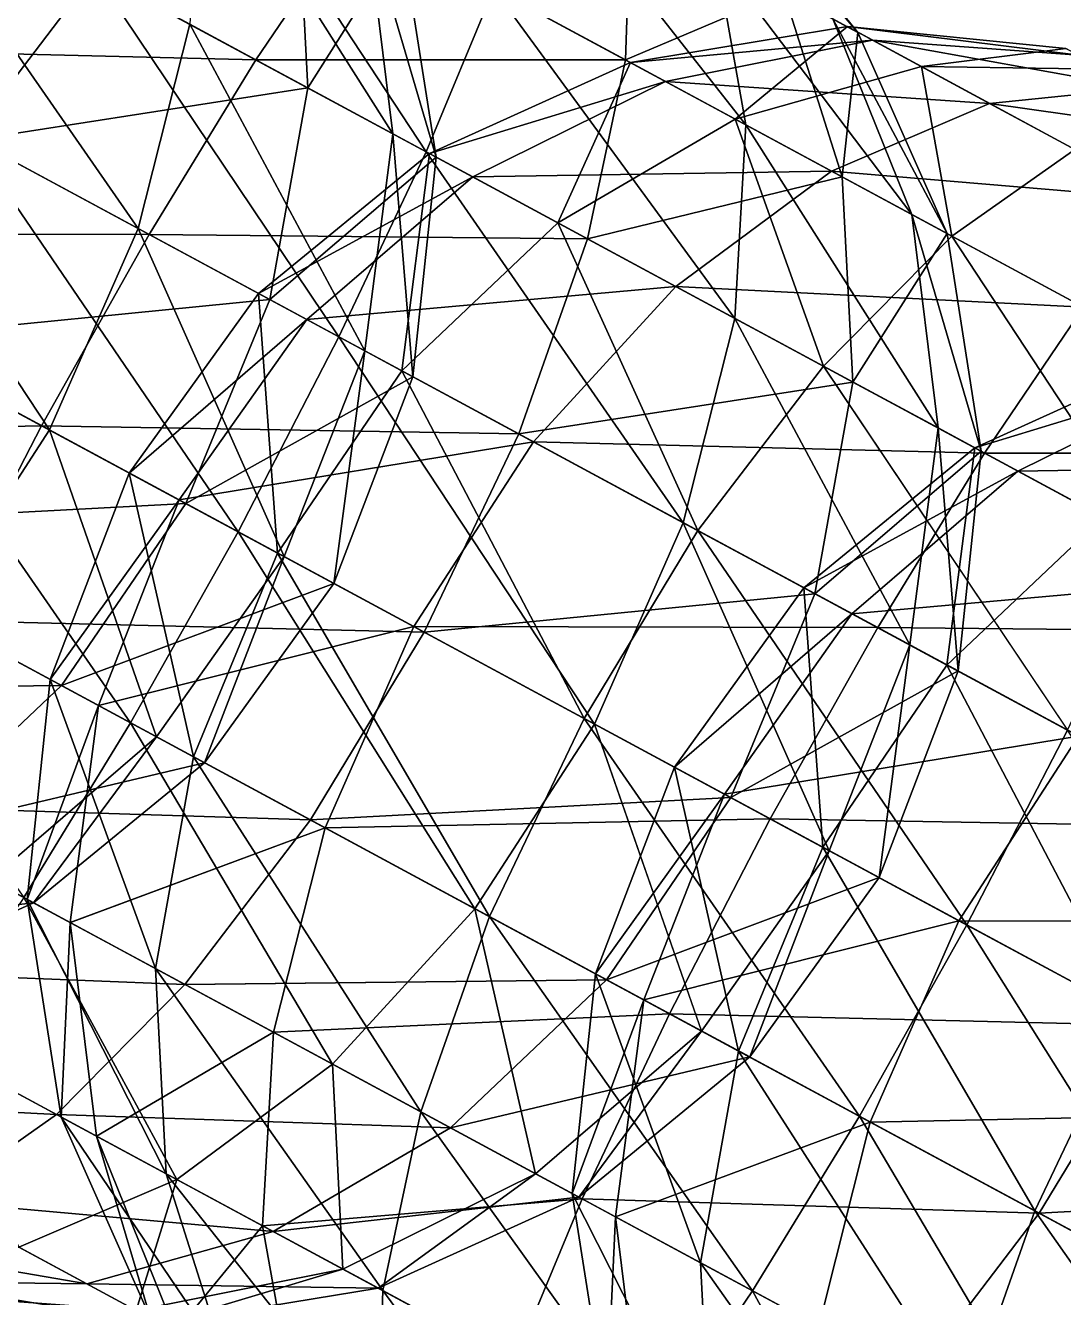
# Model space of a CAD drawing. Header units: metres. Extents: x -386 to 289, y -317 to 299.
# Drawn here: x -51.75 to -15, y -106.4 to -61.37 of the extents above; entities that cross this region are included whole.
import ezdxf

# ---------------------------------------------------------------- set-up
doc = ezdxf.new("R2010")
doc.units = ezdxf.units.M

msp = doc.modelspace()

# ---------------------------------------------------------------- linework, layer by layer
for points in [[(-58.69825, -54.435154, -698.8497), (-53.74093, -65.33147, -687.9063), (-49.298977, -59.50673, -690.67664), (-49.298878, -59.50663, -690.6765)], [(-45.54245, -54.473686, -529.59753), (-45.934258, -61.322227, -525.819), (-38.741474, -65.20325, -536.49915), (-38.741375, -65.20315, -536.499)], [(-45.54245, -54.473686, -529.59753), (-38.741474, -65.20325, -536.49915), (-39.669563, -57.642525, -538.3179), (-39.669464, -57.642426, -538.31775)], [(-44.748028, -54.90234, -695.0837), (-49.298977, -59.50673, -690.67664), (-37.562576, -65.83935, -688.9387), (-37.562477, -65.83925, -688.9386)], [(-44.748028, -54.90234, -695.0837), (-37.562576, -65.83935, -688.9387), (-35.1653, -60.0729, -693.6647), (-35.1652, -60.0728, -693.66455)], [(-27.622677, -55.31994, -711.7308), (-23.159718, -61.133472, -708.97064), (-22.276657, -61.609947, -716.6701), (-22.276558, -61.609848, -716.67)], [(-27.622677, -55.31994, -711.7308), (-22.276657, -61.609947, -716.6701), (-27.165573, -55.56658, -715.7163), (-27.165474, -55.566483, -715.7162)], [(-56.863037, -55.425377, -520.6561), (-59.951138, -61.980618, -517.68524), (-47.76167, -68.5577, -523.44366), (-47.76157, -68.5576, -523.44354)], [(-56.863037, -55.425377, -520.6561), (-47.76167, -68.5577, -523.44366), (-45.934258, -61.322227, -525.819), (-45.93416, -61.32213, -525.81885)], [(-33.622208, -55.48822, -699.82367), (-35.1653, -60.0729, -693.6647), (-26.241987, -64.88766, -697.8801), (-26.241888, -64.88756, -697.88)], [(-33.622208, -55.48822, -699.82367), (-26.241987, -64.88766, -697.8801), (-27.312473, -58.892765, -702.8044), (-27.312374, -58.892666, -702.80426)], [(-27.165573, -55.56658, -715.7163), (-22.276657, -61.609947, -716.6701), (-24.899918, -60.19451, -723.8397), (-24.899818, -60.194412, -723.8396)], [(-43.5908, -62.586693, -740.4468), (-59.56375, -62.189644, -737.65924), (-54.51958, -56.689842, -735.28394), (-54.51948, -56.689743, -735.2838)], [(-40.087322, -57.41712, -735.7208), (-43.5908, -62.586693, -740.4468), (-54.51958, -56.689842, -735.28394), (-54.51948, -56.689743, -735.2838)], [(-54.51958, -56.689842, -735.28394), (-54.51958, -56.689842, -735.28394), (-43.5908, -62.586693, -740.4468), (-43.590702, -62.586594, -740.44666)], [(-42.130577, -56.314636, -559.34595), (-41.755592, -63.576916, -562.25323), (-51.15486, -58.505344, -570.4263), (-51.154762, -58.505245, -570.42615)], [(-38.420734, -58.31636, -549.20654), (-41.755592, -63.576916, -562.25323), (-42.130577, -56.314636, -559.34595), (-42.130478, -56.314537, -559.3458)], [(-30.504593, -62.587685, -734.3018), (-43.5908, -62.586693, -740.4468), (-40.087322, -57.41712, -735.7208), (-40.087223, -57.417023, -735.7207)], [(-30.326588, -57.266438, -728.5585), (-30.504593, -62.587685, -734.3018), (-40.087322, -57.41712, -735.7208), (-40.087223, -57.417023, -735.7207)], [(-39.669563, -57.642525, -538.3179), (-38.741474, -65.20325, -536.49915), (-37.211975, -66.02852, -549.835), (-37.211876, -66.02842, -549.8349)], [(-39.669563, -57.642525, -538.3179), (-37.211975, -66.02852, -549.835), (-38.420734, -58.31636, -549.20654), (-38.420635, -58.31626, -549.2064)], [(-24.899918, -60.19451, -723.8397), (-30.504593, -62.587685, -734.3018), (-30.326588, -57.266438, -728.5585), (-30.326488, -57.26634, -728.55835)], [(-51.15486, -58.505344, -570.4263), (-53.584496, -65.41588, -573.1966), (-66.67474, -58.352757, -575.1351), (-66.674644, -58.352657, -575.13495)], [(-41.755592, -63.576916, -562.25323), (-53.584496, -65.41588, -573.1966), (-51.15486, -58.505344, -570.4263), (-51.154762, -58.505245, -570.42615)], [(-38.420734, -58.31636, -549.20654), (-37.211975, -66.02852, -549.835), (-41.755592, -63.576916, -562.25323), (-41.755493, -63.576817, -562.2531)], [(-27.312473, -58.892765, -702.8044), (-26.241987, -64.88766, -697.8801), (-20.369104, -68.056496, -706.60046), (-20.369005, -68.0564, -706.60034)], [(-27.312473, -58.892765, -702.8044), (-20.369104, -68.056496, -706.60046), (-23.159718, -61.133472, -708.97064), (-23.159618, -61.133373, -708.9705)], [(-49.298977, -59.50673, -690.67664), (-53.74093, -65.33147, -687.9063), (-40.650677, -72.39459, -685.96783), (-40.650578, -72.39449, -685.9677)], [(-49.298977, -59.50673, -690.67664), (-40.650677, -72.39459, -685.96783), (-37.562576, -65.83935, -688.9387), (-37.562477, -65.83925, -688.9386)], [(-35.1653, -60.0729, -693.6647), (-37.562576, -65.83935, -688.9387), (-26.633799, -71.7362, -694.10156), (-26.6337, -71.7361, -694.10144)], [(-35.1653, -60.0729, -693.6647), (-26.633799, -71.7362, -694.10156), (-26.241987, -64.88766, -697.8801), (-26.241888, -64.88756, -697.88)], [(-24.899918, -60.19451, -723.8397), (-22.830118, -66.72861, -727.62854), (-30.504593, -62.587685, -734.3018), (-30.504494, -62.587585, -734.3017)], [(-22.276657, -61.609947, -716.6701), (-22.830118, -66.72861, -727.62854), (-24.899918, -60.19451, -723.8397), (-24.899818, -60.194412, -723.8396)], [(-23.159718, -61.133472, -708.97064), (-20.369104, -68.056496, -706.60046), (-19.120274, -68.73033, -717.48914), (-19.120174, -68.73023, -717.489)], [(-23.159718, -61.133472, -708.97064), (-19.120274, -68.73033, -717.48914), (-22.276657, -61.609947, -716.6701), (-22.276558, -61.609848, -716.67)], [(-45.934258, -61.322227, -525.819), (-47.76167, -68.5577, -523.44366), (-39.739162, -72.88641, -535.3559), (-39.739063, -72.886314, -535.3558)], [(-45.934258, -61.322227, -525.819), (-39.739162, -72.88641, -535.3559), (-38.741474, -65.20325, -536.49915), (-38.741375, -65.20315, -536.499)], [(-21.766573, -61.88517, -288.74295), (-30.333828, -62.679817, -280.22443), (-22.649632, -61.408695, -281.0435), (-22.649532, -61.408596, -281.0434)], [(-22.649632, -61.408695, -281.0435), (-30.333828, -62.679817, -280.22443), (-26.623981, -64.68154, -270.08505), (-26.623882, -64.68144, -270.08496)], [(-22.649632, -61.408695, -281.0435), (-26.623981, -64.68154, -270.08505), (-20.026371, -62.82413, -273.87384), (-20.026272, -62.82403, -273.87375)], [(-22.276657, -61.609947, -716.6701), (-19.120274, -68.73033, -717.48914), (-22.830118, -66.72861, -727.62854), (-22.830019, -66.72851, -727.6284)], [(-14.457311, -62.423584, -285.98282), (-21.766573, -61.88517, -288.74295), (-22.649632, -61.408695, -281.0435), (-22.649532, -61.408596, -281.0434)], [(-14.457311, -62.423584, -285.98282), (-22.649632, -61.408695, -281.0435), (-14.914415, -62.17694, -281.99728), (-14.914315, -62.17684, -281.9972)], [(-14.914415, -62.17694, -281.99728), (-22.649632, -61.408695, -281.0435), (-20.026371, -62.82413, -273.87384), (-20.026272, -62.82403, -273.87375)], [(-59.951138, -61.980618, -517.68524), (-63.5196, -68.87792, -516.67194), (-50.90014, -75.68702, -522.6335), (-50.90004, -75.68692, -522.63336)], [(-59.951138, -61.980618, -517.68524), (-50.90014, -75.68702, -522.6335), (-47.76167, -68.5577, -523.44366), (-47.76157, -68.5576, -523.44354)], [(-21.766573, -61.88517, -288.74295), (-29.084995, -63.353653, -291.11313), (-30.333828, -62.679817, -280.22443), (-30.333729, -62.679718, -280.22433)], [(-17.613815, -64.12588, -294.90918), (-29.084995, -63.353653, -291.11313), (-21.766573, -61.88517, -288.74295), (-21.766474, -61.88507, -288.74286)], [(-12.307684, -63.583458, -289.1747), (-17.613815, -64.12588, -294.90918), (-21.766573, -61.88517, -288.74295), (-21.766474, -61.88507, -288.74286)], [(-12.307684, -63.583458, -289.1747), (-21.766573, -61.88517, -288.74295), (-14.457311, -62.423584, -285.98282), (-14.457211, -62.423485, -285.98273)], [(-47.374283, -68.76672, -743.41766), (-63.7994, -68.72695, -738.4694), (-59.56375, -62.189644, -737.65924), (-59.563652, -62.189545, -737.6591)], [(-43.5908, -62.586693, -740.4468), (-47.374283, -68.76672, -743.41766), (-59.56375, -62.189644, -737.65924), (-59.563652, -62.189545, -737.6591)], [(-59.56375, -62.189644, -737.65924), (-59.56375, -62.189644, -737.65924), (-47.374283, -68.76672, -743.41766), (-47.374184, -68.766624, -743.41754)], [(-31.8544, -68.91931, -738.70886), (-47.374283, -68.76672, -743.41766), (-43.5908, -62.586693, -740.4468), (-43.590702, -62.586594, -740.44666)], [(-30.504593, -62.587685, -734.3018), (-31.8544, -68.91931, -738.70886), (-43.5908, -62.586693, -740.4468), (-43.590702, -62.586594, -740.44666)], [(-22.830118, -66.72861, -727.62854), (-31.8544, -68.91931, -738.70886), (-30.504593, -62.587685, -734.3018), (-30.504494, -62.587585, -734.3017)], [(-14.914415, -62.17694, -281.99728), (-20.026371, -62.82413, -273.87384), (-13.556517, -62.909626, -278.286), (-13.5564165, -62.909527, -278.28592)], [(-29.084995, -63.353653, -291.11313), (-37.443344, -65.90368, -279.59595), (-30.333828, -62.679817, -280.22443), (-30.333729, -62.679718, -280.22433)], [(-30.333828, -62.679817, -280.22443), (-37.443344, -65.90368, -279.59595), (-32.899727, -68.355286, -267.1778), (-32.899628, -68.35519, -267.1777)], [(-30.333828, -62.679817, -280.22443), (-32.899727, -68.355286, -267.1778), (-26.623981, -64.68154, -270.08505), (-26.623882, -64.68144, -270.08496)], [(-20.026371, -62.82413, -273.87384), (-26.623981, -64.68154, -270.08505), (-18.949505, -68.822464, -263.4118), (-18.949406, -68.822365, -263.4117)], [(-20.026371, -62.82413, -273.87384), (-18.949505, -68.822464, -263.4118), (-14.599699, -65.752205, -269.15515), (-14.599599, -65.752106, -269.15506)], [(-13.556517, -62.909626, -278.286), (-20.026371, -62.82413, -273.87384), (-14.599699, -65.752205, -269.15515), (-14.599599, -65.752106, -269.15506)], [(-29.084995, -63.353653, -291.11313), (-35.913845, -66.72895, -292.93182), (-37.443344, -65.90368, -279.59595), (-37.443245, -65.90358, -279.59586)], [(-23.212109, -66.52249, -299.8335), (-35.913845, -66.72895, -292.93182), (-29.084995, -63.353653, -291.11313), (-29.084896, -63.353554, -291.11304)], [(-17.613815, -64.12588, -294.90918), (-23.212109, -66.52249, -299.8335), (-29.084995, -63.353653, -291.11313), (-29.084896, -63.353554, -291.11304)], [(-41.755592, -63.576916, -562.25323), (-43.100967, -71.07248, -564.0808), (-53.584496, -65.41588, -573.1966), (-53.584396, -65.41578, -573.1965)], [(-37.211975, -66.02852, -549.835), (-43.100967, -71.07248, -564.0808), (-41.755592, -63.576916, -562.25323), (-41.755493, -63.576817, -562.2531)], [(-9.041525, -65.34578, -290.71765), (-17.613815, -64.12588, -294.90918), (-12.307684, -63.583458, -289.1747), (-12.307584, -63.58336, -289.17462)], [(-11.304081, -67.530426, -297.88995), (-23.212109, -66.52249, -299.8335), (-17.613815, -64.12588, -294.90918), (-17.613716, -64.12578, -294.9091)], [(-9.041525, -65.34578, -290.71765), (-11.304081, -67.530426, -297.88995), (-17.613815, -64.12588, -294.90918), (-17.613716, -64.12578, -294.9091)], [(-17.613815, -64.12588, -294.90918), (-17.613815, -64.12588, -294.90918), (-11.304081, -67.530426, -297.88995), (-11.303981, -67.53033, -297.88986)], [(-26.623981, -64.68154, -270.08505), (-32.899727, -68.355286, -267.1778), (-23.500454, -73.42686, -259.00476), (-23.500355, -73.42676, -259.00467)], [(-26.623981, -64.68154, -270.08505), (-23.500454, -73.42686, -259.00476), (-18.949505, -68.822464, -263.4118), (-18.949406, -68.822365, -263.4117)], [(-38.741474, -65.20325, -536.49915), (-39.739162, -72.88641, -535.3559), (-38.033226, -73.806885, -550.2301), (-38.033127, -73.806786, -550.23)], [(-38.741474, -65.20325, -536.49915), (-38.033226, -73.806885, -550.2301), (-37.211975, -66.02852, -549.835), (-37.211876, -66.02842, -549.8349)], [(-26.241987, -64.88766, -697.8801), (-26.633799, -71.7362, -694.10156), (-19.441013, -75.61722, -704.78174), (-19.440914, -75.61712, -704.7816)], [(-26.241987, -64.88766, -697.8801), (-19.441013, -75.61722, -704.78174), (-20.369104, -68.056496, -706.60046), (-20.369005, -68.0564, -706.60034)], [(-53.74093, -65.33147, -687.9063), (-57.771168, -71.979614, -686.96136), (-44.21914, -79.29189, -684.9545), (-44.21904, -79.291794, -684.9544)], [(-43.100967, -71.07248, -564.0808), (-56.928368, -72.43436, -574.14154), (-53.584496, -65.41588, -573.1966), (-53.584396, -65.41578, -573.1965)], [(-53.74093, -65.33147, -687.9063), (-44.21914, -79.29189, -684.9545), (-40.650677, -72.39459, -685.96783), (-40.650578, -72.39449, -685.9677)], [(-14.599699, -65.752205, -269.15515), (-18.949505, -68.822464, -263.4118), (-9.366775, -73.99303, -261.99277), (-9.366674, -73.99293, -261.99268)], [(-35.913845, -66.72895, -292.93182), (-43.49368, -70.86058, -279.20087), (-37.443344, -65.90368, -279.59595), (-37.443245, -65.90358, -279.59586)], [(-37.443344, -65.90368, -279.59595), (-43.49368, -70.86058, -279.20087), (-38.425934, -73.59499, -265.35022), (-38.425835, -73.594894, -265.35013)], [(-37.211975, -66.02852, -549.835), (-38.033226, -73.806885, -550.2301), (-43.100967, -71.07248, -564.0808), (-43.10087, -71.07238, -564.0807)], [(-37.562576, -65.83935, -688.9387), (-40.650677, -72.39459, -685.96783), (-28.461208, -78.97167, -691.72626), (-28.46111, -78.97157, -691.72614)], [(-37.443344, -65.90368, -279.59595), (-38.425934, -73.59499, -265.35022), (-32.899727, -68.355286, -267.1778), (-32.899628, -68.35519, -267.1777)], [(-37.562576, -65.83935, -688.9387), (-28.461208, -78.97167, -691.72626), (-26.633799, -71.7362, -694.10156), (-26.6337, -71.7361, -694.10144)], [(-23.212109, -66.52249, -299.8335), (-28.721058, -70.60997, -303.61206), (-35.913845, -66.72895, -292.93182), (-35.913746, -66.72885, -292.93173)], [(-14.2888, -71.33725, -304.04892), (-28.721058, -70.60997, -303.61206), (-23.212109, -66.52249, -299.8335), (-23.21201, -66.52239, -299.8334)], [(-11.304081, -67.530426, -297.88995), (-14.2888, -71.33725, -304.04892), (-23.212109, -66.52249, -299.8335), (-23.21201, -66.52239, -299.8334)], [(-23.212109, -66.52249, -299.8335), (-23.212109, -66.52249, -299.8335), (-14.2888, -71.33725, -304.04892), (-14.2887, -71.33715, -304.04883)], [(-35.913845, -66.72895, -292.93182), (-41.787743, -71.78106, -294.0751), (-43.49368, -70.86058, -279.20087), (-43.49358, -70.86048, -279.20078)], [(-28.721058, -70.60997, -303.61206), (-41.787743, -71.78106, -294.0751), (-35.913845, -66.72895, -292.93182), (-35.913746, -66.72885, -292.93173)], [(-22.830118, -66.72861, -727.62854), (-22.45513, -73.99089, -730.5358), (-31.8544, -68.91931, -738.70886), (-31.854301, -68.91921, -738.70874)], [(-19.120274, -68.73033, -717.48914), (-22.45513, -73.99089, -730.5358), (-22.830118, -66.72861, -727.62854), (-22.830019, -66.72851, -727.6284)], [(-32.899727, -68.355286, -267.1778), (-38.425934, -73.59499, -265.35022), (-27.942406, -79.2516, -256.23438), (-27.942307, -79.2515, -256.23428)], [(-32.899727, -68.355286, -267.1778), (-27.942406, -79.2516, -256.23438), (-23.500454, -73.42686, -259.00476), (-23.500355, -73.42676, -259.00467)], [(-20.369104, -68.056496, -706.60046), (-19.441013, -75.61722, -704.78174), (-17.911514, -76.44249, -718.1176), (-17.911415, -76.44239, -718.1175)], [(-20.369104, -68.056496, -706.60046), (-17.911514, -76.44249, -718.1176), (-19.120274, -68.73033, -717.48914), (-19.120174, -68.73023, -717.489)], [(-51.179935, -75.53605, -744.43097), (-66.93787, -75.85627, -737.65924), (-63.7994, -68.72695, -738.4694), (-63.7993, -68.72685, -738.4693)], [(-47.374283, -68.76672, -743.41766), (-51.179935, -75.53605, -744.43097), (-63.7994, -68.72695, -738.4694), (-63.7993, -68.72685, -738.4693)], [(-63.7994, -68.72695, -738.4694), (-63.7994, -68.72695, -738.4694), (-51.179935, -75.53605, -744.43097), (-51.179836, -75.53595, -744.43085)], [(-63.5196, -68.87792, -516.67194), (-55.135784, -82.22433, -523.44366), (-50.90014, -75.68702, -522.6335), (-50.90004, -75.68692, -522.63336)], [(-34.284035, -75.82985, -741.4792), (-51.179935, -75.53605, -744.43097), (-47.374283, -68.76672, -743.41766), (-47.374184, -68.766624, -743.41754)], [(-47.76167, -68.5577, -523.44366), (-50.90014, -75.68702, -522.6335), (-42.594624, -80.16843, -534.96594), (-42.594524, -80.16833, -534.9658)], [(-47.76167, -68.5577, -523.44366), (-42.594624, -80.16843, -534.96594), (-39.739162, -72.88641, -535.3559), (-39.739063, -72.886314, -535.3558)], [(-31.8544, -68.91931, -738.70886), (-34.284035, -75.82985, -741.4792), (-47.374283, -68.76672, -743.41766), (-47.374184, -68.766624, -743.41754)], [(-18.949505, -68.822464, -263.4118), (-23.500454, -73.42686, -259.00476), (-11.764053, -79.759476, -257.2668), (-11.763953, -79.75938, -257.26672)], [(-19.120274, -68.73033, -717.48914), (-17.911514, -76.44249, -718.1176), (-22.45513, -73.99089, -730.5358), (-22.45503, -73.99079, -730.5357)], [(-18.949505, -68.822464, -263.4118), (-11.764053, -79.759476, -257.2668), (-9.366775, -73.99303, -261.99277), (-9.366674, -73.99293, -261.99268)], [(-22.45513, -73.99089, -730.5358), (-34.284035, -75.82985, -741.4792), (-31.8544, -68.91931, -738.70886), (-31.854301, -68.91921, -738.70874)], [(-28.721058, -70.60997, -303.61206), (-33.76523, -76.10977, -305.98734), (-41.787743, -71.78106, -294.0751), (-41.787643, -71.78096, -294.075)], [(-17.792278, -76.50682, -308.77487), (-33.76523, -76.10977, -305.98734), (-28.721058, -70.60997, -303.61206), (-28.720959, -70.60987, -303.61197)], [(-14.2888, -71.33725, -304.04892), (-17.792278, -76.50682, -308.77487), (-28.721058, -70.60997, -303.61206), (-28.720959, -70.60987, -303.61197)], [(-28.721058, -70.60997, -303.61206), (-28.721058, -70.60997, -303.61206), (-17.792278, -76.50682, -308.77487), (-17.79218, -76.50672, -308.77478)], [(-43.100967, -71.07248, -564.0808), (-46.075024, -78.290504, -564.70416), (-56.928368, -72.43436, -574.14154), (-56.92827, -72.43426, -574.1414)], [(-41.787743, -71.78106, -294.0751), (-48.072506, -77.21272, -279.06613), (-43.49368, -70.86058, -279.20087), (-43.49358, -70.86048, -279.20078)], [(-43.49368, -70.86058, -279.20087), (-48.072506, -77.21272, -279.06613), (-42.82599, -80.04359, -264.72687), (-42.82589, -80.04349, -264.72678)], [(-38.033226, -73.806885, -550.2301), (-46.075024, -78.290504, -564.70416), (-43.100967, -71.07248, -564.0808), (-43.10087, -71.07238, -564.0807)], [(-43.49368, -70.86058, -279.20087), (-42.82599, -80.04359, -264.72687), (-38.425934, -73.59499, -265.35022), (-38.425835, -73.594894, -265.35013)], [(-4.70607, -76.50781, -302.62988), (-17.792278, -76.50682, -308.77487), (-14.2888, -71.33725, -304.04892), (-14.2887, -71.33715, -304.04883)], [(-57.771168, -71.979614, -686.96136), (-61.115044, -78.9981, -687.9063), (-48.024788, -86.06122, -685.96783), (-48.02469, -86.06112, -685.9677)], [(-57.771168, -71.979614, -686.96136), (-48.024788, -86.06122, -685.96783), (-44.21914, -79.29189, -684.9545), (-44.21904, -79.291794, -684.9544)], [(-41.787743, -71.78106, -294.0751), (-46.306393, -78.165665, -294.46506), (-48.072506, -77.21272, -279.06613), (-48.072407, -77.21262, -279.06604)], [(-33.76523, -76.10977, -305.98734), (-46.306393, -78.165665, -294.46506), (-41.787743, -71.78106, -294.0751), (-41.787643, -71.78096, -294.075)], [(-26.633799, -71.7362, -694.10156), (-28.461208, -78.97167, -691.72626), (-20.438702, -83.300385, -703.6385), (-20.438602, -83.300285, -703.63837)], [(-26.633799, -71.7362, -694.10156), (-20.438702, -83.300385, -703.6385), (-19.441013, -75.61722, -704.78174), (-19.440914, -75.61712, -704.7816)], [(-46.075024, -78.290504, -564.70416), (-60.95861, -79.082504, -573.1966), (-56.928368, -72.43436, -574.14154), (-56.92827, -72.43426, -574.1414)], [(-40.650677, -72.39459, -685.96783), (-44.21914, -79.29189, -684.9545), (-31.599676, -86.10099, -690.9161), (-31.599577, -86.10089, -690.91595)], [(-40.650677, -72.39459, -685.96783), (-31.599676, -86.10099, -690.9161), (-28.461208, -78.97167, -691.72626), (-28.46111, -78.97157, -691.72614)], [(-39.739162, -72.88641, -535.3559), (-42.594624, -80.16843, -534.96594), (-40.82851, -81.121376, -550.36487), (-40.82841, -81.12128, -550.36475)], [(-39.739162, -72.88641, -535.3559), (-40.82851, -81.121376, -550.36487), (-38.033226, -73.806885, -550.2301), (-38.033127, -73.806786, -550.23)], [(-9.784534, -73.76762, -459.39575), (-18.142883, -76.31764, -447.87857), (-11.033367, -73.09378, -448.50705), (-11.033267, -73.09368, -448.50696)], [(-11.033367, -73.09378, -448.50705), (-18.142883, -76.31764, -447.87857), (-13.599268, -78.76924, -435.46042), (-13.599168, -78.76914, -435.46033)], [(-38.033226, -73.806885, -550.2301), (-40.82851, -81.121376, -550.36487), (-46.075024, -78.290504, -564.70416), (-46.074924, -78.290405, -564.70404)], [(-38.425934, -73.59499, -265.35022), (-42.82599, -80.04359, -264.72687), (-31.972645, -85.89974, -255.28946), (-31.972546, -85.89964, -255.28935)], [(-38.425934, -73.59499, -265.35022), (-31.972645, -85.89974, -255.28946), (-27.942406, -79.2516, -256.23438), (-27.942307, -79.2515, -256.23428)], [(-23.500454, -73.42686, -259.00476), (-27.942406, -79.2516, -256.23438), (-14.852153, -86.31472, -254.29596), (-14.852053, -86.31462, -254.29585)], [(-23.500454, -73.42686, -259.00476), (-14.852153, -86.31472, -254.29596), (-11.764053, -79.759476, -257.2668), (-11.763953, -79.75938, -257.26672)], [(-9.784534, -73.76762, -459.39575), (-16.613384, -77.142914, -461.21445), (-18.142883, -76.31764, -447.87857), (-18.142784, -76.31754, -447.87848)], [(-3.9116488, -76.936455, -468.11612), (-16.613384, -77.142914, -461.21445), (-9.784534, -73.76762, -459.39575), (-9.784434, -73.76752, -459.39566)], [(-22.45513, -73.99089, -730.5358), (-23.800507, -81.48645, -732.3634), (-34.284035, -75.82985, -741.4792), (-34.283936, -75.82975, -741.47906)], [(-17.911514, -76.44249, -718.1176), (-23.800507, -81.48645, -732.3634), (-22.45513, -73.99089, -730.5358), (-22.45503, -73.99079, -730.5357)], [(-51.179935, -75.53605, -744.43097), (-54.748398, -82.43336, -743.41766), (-66.93787, -75.85627, -737.65924), (-66.93777, -75.85617, -737.6591)], [(-37.627907, -82.84833, -742.42413), (-54.748398, -82.43336, -743.41766), (-51.179935, -75.53605, -744.43097), (-51.179836, -75.53595, -744.43085)], [(-34.284035, -75.82985, -741.4792), (-37.627907, -82.84833, -742.42413), (-51.179935, -75.53605, -744.43097), (-51.179836, -75.53595, -744.43085)], [(-19.441013, -75.61722, -704.78174), (-20.438702, -83.300385, -703.6385), (-18.732763, -84.220856, -718.5127), (-18.732664, -84.22076, -718.5126)], [(-19.441013, -75.61722, -704.78174), (-18.732763, -84.220856, -718.5127), (-17.911514, -76.44249, -718.1176), (-17.911415, -76.44239, -718.1175)], [(-50.90014, -75.68702, -522.6335), (-55.135784, -82.22433, -523.44366), (-47.113274, -86.55304, -535.3559), (-47.113174, -86.55294, -535.3558)], [(-50.90014, -75.68702, -522.6335), (-47.113274, -86.55304, -535.3559), (-42.594624, -80.16843, -534.96594), (-42.594524, -80.16833, -534.9658)], [(-33.76523, -76.10977, -305.98734), (-38.000877, -82.64708, -306.79752), (-46.306393, -78.165665, -294.46506), (-46.306293, -78.165565, -294.46497)], [(-21.575762, -82.68685, -311.74573), (-38.000877, -82.64708, -306.79752), (-33.76523, -76.10977, -305.98734), (-33.76513, -76.10967, -305.98724)], [(-23.800507, -81.48645, -732.3634), (-37.627907, -82.84833, -742.42413), (-34.284035, -75.82985, -741.4792), (-34.283936, -75.82975, -741.47906)], [(-17.792278, -76.50682, -308.77487), (-21.575762, -82.68685, -311.74573), (-33.76523, -76.10977, -305.98734), (-33.76513, -76.10967, -305.98724)], [(-33.76523, -76.10977, -305.98734), (-33.76523, -76.10977, -305.98734), (-21.575762, -82.68685, -311.74573), (-21.575663, -82.68675, -311.74564)], [(-16.613384, -77.142914, -461.21445), (-24.193218, -81.27455, -447.4835), (-18.142883, -76.31764, -447.87857), (-18.142784, -76.31754, -447.87848)], [(-18.142883, -76.31764, -447.87857), (-24.193218, -81.27455, -447.4835), (-19.125473, -84.00896, -433.63284), (-19.125374, -84.00886, -433.63275)], [(-17.911514, -76.44249, -718.1176), (-18.732763, -84.220856, -718.5127), (-23.800507, -81.48645, -732.3634), (-23.800407, -81.48635, -732.3633)], [(-6.0558786, -82.83944, -307.03693), (-21.575762, -82.68685, -311.74573), (-17.792278, -76.50682, -308.77487), (-17.79218, -76.50672, -308.77478)], [(-18.142883, -76.31764, -447.87857), (-19.125473, -84.00896, -433.63284), (-13.599268, -78.76924, -435.46042), (-13.599168, -78.76914, -435.46033)], [(-4.70607, -76.50781, -302.62988), (-6.0558786, -82.83944, -307.03693), (-17.792278, -76.50682, -308.77487), (-17.79218, -76.50672, -308.77478)], [(-3.9116488, -76.936455, -468.11612), (-9.420596, -81.02393, -471.89468), (-16.613384, -77.142914, -461.21445), (-16.613285, -77.142815, -461.21436)], [(-46.306393, -78.165665, -294.46506), (-50.86779, -84.527214, -279.20087), (-48.072506, -77.21272, -279.06613), (-48.072407, -77.21262, -279.06604)], [(-48.072506, -77.21272, -279.06613), (-50.86779, -84.527214, -279.20087), (-45.80005, -87.26162, -265.35022), (-45.79995, -87.26152, -265.35013)], [(-48.072506, -77.21272, -279.06613), (-45.80005, -87.26162, -265.35022), (-42.82599, -80.04359, -264.72687), (-42.82589, -80.04349, -264.72678)], [(-16.613384, -77.142914, -461.21445), (-22.487282, -82.19502, -462.35773), (-24.193218, -81.27455, -447.4835), (-24.19312, -81.27445, -447.4834)], [(-9.420596, -81.02393, -471.89468), (-22.487282, -82.19502, -462.35773), (-16.613384, -77.142914, -461.21445), (-16.613285, -77.142815, -461.21436)], [(-46.075024, -78.290504, -564.70416), (-50.475082, -84.739105, -564.0808), (-60.95861, -79.082504, -573.1966), (-60.95851, -79.082405, -573.1965)], [(-46.306393, -78.165665, -294.46506), (-49.161858, -85.447685, -294.0751), (-50.86779, -84.527214, -279.20087), (-50.86769, -84.527115, -279.20078)], [(-40.82851, -81.121376, -550.36487), (-50.475082, -84.739105, -564.0808), (-46.075024, -78.290504, -564.70416), (-46.074924, -78.290405, -564.70404)], [(-38.000877, -82.64708, -306.79752), (-49.161858, -85.447685, -294.0751), (-46.306393, -78.165665, -294.46506), (-46.306293, -78.165565, -294.46497)], [(-13.599268, -78.76924, -435.46042), (-19.125473, -84.00896, -433.63284), (-8.641945, -89.66556, -424.517), (-8.641845, -89.66546, -424.5169)], [(-50.475082, -84.739105, -564.0808), (-65.40056, -84.90724, -570.4263), (-60.95861, -79.082504, -573.1966), (-60.95851, -79.082405, -573.1965)], [(-61.115044, -78.9981, -687.9063), (-51.808273, -92.24124, -688.9387), (-48.024788, -86.06122, -685.96783), (-48.02469, -86.06112, -685.9677)], [(-27.942406, -79.2516, -256.23438), (-31.972645, -85.89974, -255.28946), (-18.420616, -93.21202, -253.28265), (-18.420517, -93.21192, -253.28255)], [(-28.461208, -78.97167, -691.72626), (-31.599676, -86.10099, -690.9161), (-23.294163, -90.5824, -703.24854), (-23.294064, -90.5823, -703.2484)], [(-28.461208, -78.97167, -691.72626), (-23.294163, -90.5824, -703.24854), (-20.438702, -83.300385, -703.6385), (-20.438602, -83.300285, -703.63837)], [(-27.942406, -79.2516, -256.23438), (-18.420616, -93.21202, -253.28265), (-14.852153, -86.31472, -254.29596), (-14.852053, -86.31462, -254.29585)], [(-44.21914, -79.29189, -684.9545), (-48.024788, -86.06122, -685.96783), (-35.835323, -92.6383, -691.72626), (-35.835224, -92.6382, -691.72614)], [(-44.21914, -79.29189, -684.9545), (-35.835323, -92.6383, -691.72626), (-31.599676, -86.10099, -690.9161), (-31.599577, -86.10089, -690.91595)], [(-42.594624, -80.16843, -534.96594), (-47.113274, -86.55304, -535.3559), (-45.40734, -87.47351, -550.2301), (-45.40724, -87.47341, -550.23)], [(-42.82599, -80.04359, -264.72687), (-45.80005, -87.26162, -265.35022), (-35.31652, -92.91823, -256.23438), (-35.31642, -92.91813, -256.23428)], [(-42.594624, -80.16843, -534.96594), (-45.40734, -87.47351, -550.2301), (-40.82851, -81.121376, -550.36487), (-40.82841, -81.12128, -550.36475)], [(-42.82599, -80.04359, -264.72687), (-35.31652, -92.91823, -256.23438), (-31.972645, -85.89974, -255.28946), (-31.972546, -85.89964, -255.28935)], [(-9.420596, -81.02393, -471.89468), (-14.464769, -86.523735, -474.26996), (-22.487282, -82.19502, -462.35773), (-22.487183, -82.19492, -462.35764)], [(-40.82851, -81.121376, -550.36487), (-45.40734, -87.47351, -550.2301), (-50.475082, -84.739105, -564.0808), (-50.474983, -84.739006, -564.0807)], [(-23.800507, -81.48645, -732.3634), (-26.774563, -88.704475, -732.98676), (-37.627907, -82.84833, -742.42413), (-37.627808, -82.84823, -742.424)], [(-22.487282, -82.19502, -462.35773), (-28.772045, -87.626686, -447.34875), (-24.193218, -81.27455, -447.4835), (-24.19312, -81.27445, -447.4834)], [(-24.193218, -81.27455, -447.4835), (-28.772045, -87.626686, -447.34875), (-23.52553, -90.45755, -433.0095), (-23.52543, -90.45745, -433.0094)], [(-18.732763, -84.220856, -718.5127), (-26.774563, -88.704475, -732.98676), (-23.800507, -81.48645, -732.3634), (-23.800407, -81.48635, -732.3633)], [(-24.193218, -81.27455, -447.4835), (-23.52553, -90.45755, -433.0095), (-19.125473, -84.00896, -433.63284), (-19.125374, -84.00886, -433.63275)], [(-55.135784, -82.22433, -523.44366), (-52.98717, -91.60514, -536.49915), (-47.113274, -86.55304, -535.3559), (-47.113174, -86.55294, -535.3558)], [(-22.487282, -82.19502, -462.35773), (-27.005932, -88.57963, -462.74768), (-28.772045, -87.626686, -447.34875), (-28.771946, -87.62659, -447.34866)], [(-14.464769, -86.523735, -474.26996), (-27.005932, -88.57963, -462.74768), (-22.487282, -82.19502, -462.35773), (-22.487183, -82.19492, -462.35764)], [(-41.65815, -89.496475, -741.4792), (-57.8365, -88.988594, -740.4468), (-54.748398, -82.43336, -743.41766), (-54.7483, -82.43326, -743.41754)], [(-37.627907, -82.84833, -742.42413), (-41.65815, -89.496475, -741.4792), (-54.748398, -82.43336, -743.41766), (-54.7483, -82.43326, -743.41754)], [(-38.000877, -82.64708, -306.79752), (-41.139343, -89.7764, -305.98734), (-49.161858, -85.447685, -294.0751), (-49.16176, -85.447586, -294.075)], [(-26.774563, -88.704475, -732.98676), (-41.65815, -89.496475, -741.4792), (-37.627907, -82.84833, -742.42413), (-37.627808, -82.84823, -742.424)], [(-25.381413, -89.45618, -312.75903), (-41.139343, -89.7764, -305.98734), (-38.000877, -82.64708, -306.79752), (-38.00078, -82.64698, -306.79742)], [(-21.575762, -82.68685, -311.74573), (-25.381413, -89.45618, -312.75903), (-38.000877, -82.64708, -306.79752), (-38.00078, -82.64698, -306.79742)], [(-38.000877, -82.64708, -306.79752), (-38.000877, -82.64708, -306.79752), (-25.381413, -89.45618, -312.75903), (-25.381313, -89.45608, -312.75894)], [(-8.48551, -89.74997, -309.8073), (-25.381413, -89.45618, -312.75903), (-21.575762, -82.68685, -311.74573), (-21.575663, -82.68675, -311.74564)], [(-6.0558786, -82.83944, -307.03693), (-8.48551, -89.74997, -309.8073), (-21.575762, -82.68685, -311.74573), (-21.575663, -82.68675, -311.74564)], [(-20.438702, -83.300385, -703.6385), (-23.294163, -90.5824, -703.24854), (-21.52805, -91.53535, -718.64746), (-21.52795, -91.53525, -718.64734)], [(-20.438702, -83.300385, -703.6385), (-21.52805, -91.53535, -718.64746), (-18.732763, -84.220856, -718.5127), (-18.732664, -84.22076, -718.5126)], [(-18.732763, -84.220856, -718.5127), (-21.52805, -91.53535, -718.64746), (-26.774563, -88.704475, -732.98676), (-26.774464, -88.70438, -732.98663)], [(-19.125473, -84.00896, -433.63284), (-23.52553, -90.45755, -433.0095), (-12.672184, -96.313705, -423.57208), (-12.672084, -96.31361, -423.572)], [(-19.125473, -84.00896, -433.63284), (-12.672184, -96.313705, -423.57208), (-8.641945, -89.66556, -424.517), (-8.641845, -89.66546, -424.5169)], [(-49.161858, -85.447685, -294.0751), (-51.68904, -92.30557, -279.59595), (-50.86779, -84.527214, -279.20087), (-50.86769, -84.527115, -279.20078)], [(-50.86779, -84.527214, -279.20087), (-51.68904, -92.30557, -279.59595), (-47.145424, -94.75718, -267.1778), (-47.145325, -94.75708, -267.1777)], [(-50.86779, -84.527214, -279.20087), (-47.145424, -94.75718, -267.1778), (-45.80005, -87.26162, -265.35022), (-45.79995, -87.26152, -265.35013)], [(-50.475082, -84.739105, -564.0808), (-56.001286, -89.97881, -562.25323), (-65.40056, -84.90724, -570.4263), (-65.40046, -84.90714, -570.42615)], [(-45.40734, -87.47351, -550.2301), (-56.001286, -89.97881, -562.25323), (-50.475082, -84.739105, -564.0808), (-50.474983, -84.739006, -564.0807)], [(-49.161858, -85.447685, -294.0751), (-50.15954, -93.13085, -292.93182), (-51.68904, -92.30557, -279.59595), (-51.688942, -92.30547, -279.59586)], [(-41.139343, -89.7764, -305.98734), (-50.15954, -93.13085, -292.93182), (-49.161858, -85.447685, -294.0751), (-49.16176, -85.447586, -294.075)], [(-31.972645, -85.89974, -255.28946), (-35.31652, -92.91823, -256.23438), (-22.226267, -99.981346, -254.29596), (-22.226168, -99.98125, -254.29585)], [(-31.972645, -85.89974, -255.28946), (-22.226267, -99.981346, -254.29596), (-18.420616, -93.21202, -253.28265), (-18.420517, -93.21192, -253.28255)], [(-48.024788, -86.06122, -685.96783), (-51.808273, -92.24124, -688.9387), (-40.879494, -98.13809, -694.10156), (-40.879395, -98.13799, -694.10144)], [(-48.024788, -86.06122, -685.96783), (-40.879494, -98.13809, -694.10156), (-35.835323, -92.6383, -691.72626), (-35.835224, -92.6382, -691.72614)], [(-31.599676, -86.10099, -690.9161), (-35.835323, -92.6383, -691.72626), (-27.812815, -96.96701, -703.6385), (-27.812716, -96.96691, -703.63837)], [(-31.599676, -86.10099, -690.9161), (-27.812815, -96.96701, -703.6385), (-23.294163, -90.5824, -703.24854), (-23.294064, -90.5823, -703.2484)], [(-14.852153, -86.31472, -254.29596), (-18.420616, -93.21202, -253.28265), (-5.801153, -100.02112, -259.24417), (-5.801053, -100.02102, -259.24408)], [(-47.113274, -86.55304, -535.3559), (-52.98717, -91.60514, -536.49915), (-51.457672, -92.43042, -549.835), (-51.457573, -92.43032, -549.8349)], [(-47.113274, -86.55304, -535.3559), (-51.457672, -92.43042, -549.835), (-45.40734, -87.47351, -550.2301), (-45.40724, -87.47341, -550.23)], [(-14.464769, -86.523735, -474.26996), (-18.700417, -93.06104, -475.08014), (-27.005932, -88.57963, -462.74768), (-27.005833, -88.57953, -462.7476)], [(-2.275301, -93.100815, -480.02835), (-18.700417, -93.06104, -475.08014), (-14.464769, -86.523735, -474.26996), (-14.464669, -86.523636, -474.26987)], [(-45.80005, -87.26162, -265.35022), (-47.145424, -94.75718, -267.1778), (-37.74615, -99.82875, -259.00476), (-37.74605, -99.82865, -259.00467)], [(-45.80005, -87.26162, -265.35022), (-37.74615, -99.82875, -259.00476), (-35.31652, -92.91823, -256.23438), (-35.31642, -92.91813, -256.23428)], [(-45.40734, -87.47351, -550.2301), (-51.457672, -92.43042, -549.835), (-56.001286, -89.97881, -562.25323), (-56.001186, -89.978714, -562.2531)], [(-27.005932, -88.57963, -462.74768), (-31.567331, -94.94118, -447.4835), (-28.772045, -87.626686, -447.34875), (-28.771946, -87.62659, -447.34866)], [(-28.772045, -87.626686, -447.34875), (-31.567331, -94.94118, -447.4835), (-26.499588, -97.67558, -433.63284), (-26.499489, -97.67548, -433.63275)], [(-28.772045, -87.626686, -447.34875), (-26.499588, -97.67558, -433.63284), (-23.52553, -90.45755, -433.0095), (-23.52543, -90.45745, -433.0094)], [(-26.774563, -88.704475, -732.98676), (-31.174622, -95.153076, -732.3634), (-41.65815, -89.496475, -741.4792), (-41.65805, -89.496376, -741.47906)], [(-27.005932, -88.57963, -462.74768), (-29.861397, -95.86165, -462.35773), (-31.567331, -94.94118, -447.4835), (-31.567232, -94.94108, -447.4834)], [(-21.52805, -91.53535, -718.64746), (-31.174622, -95.153076, -732.3634), (-26.774563, -88.704475, -732.98676), (-26.774464, -88.70438, -732.98663)], [(-18.700417, -93.06104, -475.08014), (-29.861397, -95.86165, -462.35773), (-27.005932, -88.57963, -462.74768), (-27.005833, -88.57953, -462.7476)], [(-46.100098, -95.32121, -738.70886), (-60.23378, -94.75504, -735.7208), (-57.8365, -88.988594, -740.4468), (-57.8364, -88.988495, -740.44666)], [(-41.65815, -89.496475, -741.4792), (-46.100098, -95.32121, -738.70886), (-57.8365, -88.988594, -740.4468), (-57.8364, -88.988495, -740.44666)], [(-31.174622, -95.153076, -732.3634), (-46.100098, -95.32121, -738.70886), (-41.65815, -89.496475, -741.4792), (-41.65805, -89.496376, -741.47906)], [(-25.381413, -89.45618, -312.75903), (-28.949877, -96.353485, -311.74573), (-41.139343, -89.7764, -305.98734), (-41.139244, -89.7763, -305.98724)], [(-11.829383, -96.768456, -310.75223), (-28.949877, -96.353485, -311.74573), (-25.381413, -89.45618, -312.75903), (-25.381313, -89.45608, -312.75894)], [(-8.48551, -89.74997, -309.8073), (-11.829383, -96.768456, -310.75223), (-25.381413, -89.45618, -312.75903), (-25.381313, -89.45608, -312.75894)], [(-51.457672, -92.43042, -549.835), (-62.277035, -93.65256, -559.34595), (-56.001286, -89.97881, -562.25323), (-56.001186, -89.978714, -562.2531)], [(-41.139343, -89.7764, -305.98734), (-42.96675, -97.01187, -303.61206), (-50.15954, -93.13085, -292.93182), (-50.15944, -93.13075, -292.93173)], [(-28.949877, -96.353485, -311.74573), (-42.96675, -97.01187, -303.61206), (-41.139343, -89.7764, -305.98734), (-41.139244, -89.7763, -305.98724)], [(-41.139343, -89.7764, -305.98734), (-41.139343, -89.7764, -305.98734), (-28.949877, -96.353485, -311.74573), (-28.949778, -96.353386, -311.74564)], [(-23.52553, -90.45755, -433.0095), (-26.499588, -97.67558, -433.63284), (-16.01606, -103.33219, -424.517), (-16.01596, -103.33209, -424.5169)], [(-23.52553, -90.45755, -433.0095), (-16.01606, -103.33219, -424.517), (-12.672184, -96.313705, -423.57208), (-12.672084, -96.31361, -423.572)], [(-23.294163, -90.5824, -703.24854), (-27.812815, -96.96701, -703.6385), (-26.106878, -97.88748, -718.5127), (-26.10678, -97.88738, -718.5126)], [(-23.294163, -90.5824, -703.24854), (-26.106878, -97.88748, -718.5127), (-21.52805, -91.53535, -718.64746), (-21.52795, -91.53525, -718.64734)], [(-52.98717, -91.60514, -536.49915), (-58.56719, -95.65428, -549.20654), (-51.457672, -92.43042, -549.835), (-51.457573, -92.43032, -549.8349)], [(-21.52805, -91.53535, -718.64746), (-26.106878, -97.88748, -718.5127), (-31.174622, -95.153076, -732.3634), (-31.174522, -95.15298, -732.3633)], [(-51.808273, -92.24124, -688.9387), (-55.311752, -97.41082, -693.6647), (-46.388443, -102.22558, -697.8801), (-46.388344, -102.22548, -697.88)], [(-51.808273, -92.24124, -688.9387), (-46.388443, -102.22558, -697.8801), (-40.879494, -98.13809, -694.10156), (-40.879395, -98.13799, -694.10144)], [(-50.15954, -93.13085, -292.93182), (-50.480286, -100.01774, -280.22443), (-51.68904, -92.30557, -279.59595), (-51.688942, -92.30547, -279.59586)], [(-51.68904, -92.30557, -279.59595), (-50.480286, -100.01774, -280.22443), (-46.770435, -102.01946, -270.08505), (-46.770336, -102.01936, -270.08496)], [(-51.68904, -92.30557, -279.59595), (-46.770435, -102.01946, -270.08505), (-47.145424, -94.75718, -267.1778), (-47.145325, -94.75708, -267.1777)], [(-51.457672, -92.43042, -549.835), (-58.56719, -95.65428, -549.20654), (-62.277035, -93.65256, -559.34595), (-62.276936, -93.65246, -559.3458)], [(-35.835323, -92.6383, -691.72626), (-40.879494, -98.13809, -694.10156), (-33.68671, -102.01911, -704.78174), (-33.68661, -102.01901, -704.7816)], [(-35.835323, -92.6383, -691.72626), (-33.68671, -102.01911, -704.78174), (-27.812815, -96.96701, -703.6385), (-27.812716, -96.96691, -703.63837)], [(-50.15954, -93.13085, -292.93182), (-49.231453, -100.691574, -291.11313), (-50.480286, -100.01774, -280.22443), (-50.480186, -100.01764, -280.22433)], [(-42.96675, -97.01187, -303.61206), (-49.231453, -100.691574, -291.11313), (-50.15954, -93.13085, -292.93182), (-50.15944, -93.13075, -292.93173)], [(-35.31652, -92.91823, -256.23438), (-37.74615, -99.82875, -259.00476), (-26.00975, -106.16138, -257.2668), (-26.009651, -106.16128, -257.26672)], [(-35.31652, -92.91823, -256.23438), (-26.00975, -106.16138, -257.2668), (-22.226267, -99.981346, -254.29596), (-22.226168, -99.98125, -254.29585)], [(-18.700417, -93.06104, -475.08014), (-21.838884, -100.19036, -474.26996), (-29.861397, -95.86165, -462.35773), (-29.861298, -95.86155, -462.35764)], [(-18.420616, -93.21202, -253.28265), (-22.226267, -99.981346, -254.29596), (-10.0368, -106.558426, -260.05435), (-10.0367, -106.55833, -260.05426)], [(-6.0809507, -99.87014, -481.04166), (-21.838884, -100.19036, -474.26996), (-18.700417, -93.06104, -475.08014), (-18.700317, -93.06094, -475.08005)], [(-2.275301, -93.100815, -480.02835), (-6.0809507, -99.87014, -481.04166), (-18.700417, -93.06104, -475.08014), (-18.700317, -93.06094, -475.08005)], [(-18.700417, -93.06104, -475.08014), (-18.700417, -93.06104, -475.08014), (-6.0809507, -99.87014, -481.04166), (-6.0808506, -99.87004, -481.04156)], [(-18.420616, -93.21202, -253.28265), (-10.0368, -106.558426, -260.05435), (-5.801153, -100.02112, -259.24417), (-5.801053, -100.02102, -259.24408)], [(-50.651047, -99.925606, -734.3018), (-61.77687, -99.33972, -729.5618), (-60.23378, -94.75504, -735.7208), (-60.23368, -94.754944, -735.7207)], [(-46.100098, -95.32121, -738.70886), (-50.651047, -99.925606, -734.3018), (-60.23378, -94.75504, -735.7208), (-60.23368, -94.754944, -735.7207)], [(-47.145424, -94.75718, -267.1778), (-46.770435, -102.01946, -270.08505), (-39.095963, -106.160385, -263.4118), (-39.095863, -106.160286, -263.4117)], [(-47.145424, -94.75718, -267.1778), (-39.095963, -106.160385, -263.4118), (-37.74615, -99.82875, -259.00476), (-37.74605, -99.82865, -259.00467)], [(-29.861397, -95.86165, -462.35773), (-32.38858, -102.71954, -447.87857), (-31.567331, -94.94118, -447.4835), (-31.567232, -94.94108, -447.4834)], [(-31.567331, -94.94118, -447.4835), (-32.38858, -102.71954, -447.87857), (-27.844963, -105.17114, -435.46042), (-27.844864, -105.17104, -435.46033)], [(-31.567331, -94.94118, -447.4835), (-27.844963, -105.17114, -435.46042), (-26.499588, -97.67558, -433.63284), (-26.499489, -97.67548, -433.63275)], [(-36.700825, -100.392784, -730.5358), (-50.651047, -99.925606, -734.3018), (-46.100098, -95.32121, -738.70886), (-46.1, -95.32111, -738.70874)], [(-31.174622, -95.153076, -732.3634), (-36.700825, -100.392784, -730.5358), (-46.100098, -95.32121, -738.70886), (-46.1, -95.32111, -738.70874)], [(-26.106878, -97.88748, -718.5127), (-36.700825, -100.392784, -730.5358), (-31.174622, -95.153076, -732.3634), (-31.174522, -95.15298, -732.3633)], [(-29.861397, -95.86165, -462.35773), (-30.859077, -103.544815, -461.21445), (-32.38858, -102.71954, -447.87857), (-32.38848, -102.719444, -447.87848)], [(-21.838884, -100.19036, -474.26996), (-30.859077, -103.544815, -461.21445), (-29.861397, -95.86165, -462.35773), (-29.861298, -95.86155, -462.35764)], [(-28.949877, -96.353485, -311.74573), (-32.037975, -102.90872, -308.77487), (-42.96675, -97.01187, -303.61206), (-42.966652, -97.01177, -303.61197)], [(-15.859625, -103.4166, -309.8073), (-32.037975, -102.90872, -308.77487), (-28.949877, -96.353485, -311.74573), (-28.949778, -96.353386, -311.74564)], [(-11.829383, -96.768456, -310.75223), (-15.859625, -103.4166, -309.8073), (-28.949877, -96.353485, -311.74573), (-28.949778, -96.353386, -311.74564)], [(-12.672184, -96.313705, -423.57208), (-16.01606, -103.33219, -424.517), (-2.925806, -110.39531, -422.57858), (-2.9257061, -110.39521, -422.5785)], [(-0.9760399, -102.6246, -301.31482), (-15.859625, -103.4166, -309.8073), (-11.829383, -96.768456, -310.75223), (-11.829283, -96.76836, -310.75214)], [(-42.96675, -97.01187, -303.61206), (-43.358566, -103.86041, -299.8335), (-49.231453, -100.691574, -291.11313), (-49.231354, -100.691475, -291.11304)], [(-32.037975, -102.90872, -308.77487), (-43.358566, -103.86041, -299.8335), (-42.96675, -97.01187, -303.61206), (-42.966652, -97.01177, -303.61197)], [(-42.96675, -97.01187, -303.61206), (-42.96675, -97.01187, -303.61206), (-32.037975, -102.90872, -308.77487), (-32.037876, -102.90862, -308.77478)], [(-27.812815, -96.96701, -703.6385), (-33.68671, -102.01911, -704.78174), (-32.15721, -102.84439, -718.1176), (-32.157112, -102.84429, -718.1175)], [(-27.812815, -96.96701, -703.6385), (-32.15721, -102.84439, -718.1176), (-26.106878, -97.88748, -718.5127), (-26.10678, -97.88738, -718.5126)], [(-55.311752, -97.41082, -693.6647), (-51.98674, -104.62219, -702.80444), (-46.388443, -102.22558, -697.8801), (-46.388344, -102.22548, -697.88)], [(-26.499588, -97.67558, -433.63284), (-27.844963, -105.17114, -435.46042), (-18.44569, -110.242714, -427.28738), (-18.445591, -110.242615, -427.2873)], [(-26.499588, -97.67558, -433.63284), (-18.44569, -110.242714, -427.28738), (-16.01606, -103.33219, -424.517), (-16.01596, -103.33209, -424.5169)], [(-40.879494, -98.13809, -694.10156), (-46.388443, -102.22558, -697.8801), (-40.51556, -105.39442, -706.60046), (-40.51546, -105.39432, -706.60034)], [(-40.879494, -98.13809, -694.10156), (-40.51556, -105.39442, -706.60046), (-33.68671, -102.01911, -704.78174), (-33.68661, -102.01901, -704.7816)], [(-26.106878, -97.88748, -718.5127), (-32.15721, -102.84439, -718.1176), (-36.700825, -100.392784, -730.5358), (-36.700726, -100.392685, -730.5357)], [(-50.651047, -99.925606, -734.3018), (-55.00086, -102.995865, -728.5585), (-61.77687, -99.33972, -729.5618), (-61.77677, -99.33962, -729.5617)], [(-42.976574, -104.06653, -727.62854), (-55.00086, -102.995865, -728.5585), (-50.651047, -99.925606, -734.3018), (-50.650948, -99.92551, -734.3017)], [(-36.700825, -100.392784, -730.5358), (-42.976574, -104.06653, -727.62854), (-50.651047, -99.925606, -734.3018), (-50.650948, -99.92551, -734.3017)], [(-37.74615, -99.82875, -259.00476), (-39.095963, -106.160385, -263.4118), (-29.51323, -111.33095, -261.99277), (-29.51313, -111.33085, -261.99268)], [(-37.74615, -99.82875, -259.00476), (-29.51323, -111.33095, -261.99277), (-26.00975, -106.16138, -257.2668), (-26.009651, -106.16128, -257.26672)], [(-22.226267, -99.981346, -254.29596), (-26.00975, -106.16138, -257.2668), (-15.080973, -112.05823, -262.42963), (-15.080873, -112.05813, -262.42953)], [(-22.226267, -99.981346, -254.29596), (-15.080973, -112.05823, -262.42963), (-10.0368, -106.558426, -260.05435), (-10.0367, -106.55833, -260.05426)], [(-6.0809507, -99.87014, -481.04166), (-9.649416, -106.76745, -480.02835), (-21.838884, -100.19036, -474.26996), (-21.838785, -100.19026, -474.26987)], [(-49.231453, -100.691574, -291.11313), (-47.323895, -107.13812, -281.0435), (-50.480286, -100.01774, -280.22443), (-50.480186, -100.01764, -280.22433)], [(-50.480286, -100.01774, -280.22443), (-47.323895, -107.13812, -281.0435), (-44.700638, -108.55356, -273.87384), (-44.70054, -108.55346, -273.87375)], [(-50.480286, -100.01774, -280.22443), (-44.700638, -108.55356, -273.87384), (-46.770435, -102.01946, -270.08505), (-46.770336, -102.01936, -270.08496)], [(-32.15721, -102.84439, -718.1176), (-42.976574, -104.06653, -727.62854), (-36.700825, -100.392784, -730.5358), (-36.700726, -100.392685, -730.5357)], [(-21.838884, -100.19036, -474.26996), (-23.666292, -107.425835, -471.89468), (-30.859077, -103.544815, -461.21445), (-30.858978, -103.544716, -461.21436)], [(-9.649416, -106.76745, -480.02835), (-23.666292, -107.425835, -471.89468), (-21.838884, -100.19036, -474.26996), (-21.838785, -100.19026, -474.26987)], [(-21.838884, -100.19036, -474.26996), (-21.838884, -100.19036, -474.26996), (-9.649416, -106.76745, -480.02835), (-9.649316, -106.76735, -480.02826)], [(-43.358566, -103.86041, -299.8335), (-46.440838, -107.61459, -288.74295), (-49.231453, -100.691574, -291.11313), (-49.231354, -100.691475, -291.11304)], [(-49.231453, -100.691574, -291.11313), (-46.440838, -107.61459, -288.74295), (-47.323895, -107.13812, -281.0435), (-47.323795, -107.13802, -281.0434)], [(-46.388443, -102.22558, -697.8801), (-51.98674, -104.62219, -702.80444), (-47.833984, -106.8629, -708.97064), (-47.833885, -106.8628, -708.9705)], [(-46.388443, -102.22558, -697.8801), (-47.833984, -106.8629, -708.97064), (-40.51556, -105.39442, -706.60046), (-40.51546, -105.39432, -706.60034)], [(-46.770435, -102.01946, -270.08505), (-44.700638, -108.55356, -273.87384), (-39.273964, -111.481636, -269.15515), (-39.273865, -111.48154, -269.15506)], [(-46.770435, -102.01946, -270.08505), (-39.273964, -111.481636, -269.15515), (-39.095963, -106.160385, -263.4118), (-39.095863, -106.160286, -263.4117)], [(-33.68671, -102.01911, -704.78174), (-40.51556, -105.39442, -706.60046), (-39.266727, -106.06825, -717.48914), (-39.26663, -106.06815, -717.489)], [(-33.68671, -102.01911, -704.78174), (-39.266727, -106.06825, -717.48914), (-32.15721, -102.84439, -718.1176), (-32.157112, -102.84429, -718.1175)], [(-0.9760399, -102.6246, -301.31482), (-5.3760986, -109.073204, -300.69147), (-15.859625, -103.4166, -309.8073), (-15.859525, -103.416504, -309.80722)], [(-49.574184, -105.923935, -723.8397), (-58.853096, -104.32276, -721.8702), (-55.00086, -102.995865, -728.5585), (-55.00076, -102.995766, -728.55835)], [(-42.976574, -104.06653, -727.62854), (-49.574184, -105.923935, -723.8397), (-55.00086, -102.995865, -728.5585), (-55.00076, -102.995766, -728.55835)], [(-32.037975, -102.90872, -308.77487), (-34.435257, -108.67517, -304.04892), (-43.358566, -103.86041, -299.8335), (-43.358467, -103.86031, -299.8334)], [(-32.15721, -102.84439, -718.1176), (-39.266727, -106.06825, -717.48914), (-42.976574, -104.06653, -727.62854), (-42.976475, -104.06643, -727.6284)], [(-20.301575, -109.24134, -307.03693), (-34.435257, -108.67517, -304.04892), (-32.037975, -102.90872, -308.77487), (-32.037876, -102.90862, -308.77478)], [(-30.859077, -103.544815, -461.21445), (-31.179823, -110.4317, -448.50705), (-32.38858, -102.71954, -447.87857), (-32.38848, -102.719444, -447.87848)], [(-32.38858, -102.71954, -447.87857), (-31.179823, -110.4317, -448.50705), (-27.469975, -112.433426, -438.36768), (-27.469875, -112.43333, -438.36758)], [(-32.38858, -102.71954, -447.87857), (-27.469975, -112.433426, -438.36768), (-27.844963, -105.17114, -435.46042), (-27.844864, -105.17104, -435.46033)], [(-15.859625, -103.4166, -309.8073), (-20.301575, -109.24134, -307.03693), (-32.037975, -102.90872, -308.77487), (-32.037876, -102.90862, -308.77478)], [(-30.859077, -103.544815, -461.21445), (-29.93099, -111.10554, -459.39575), (-31.179823, -110.4317, -448.50705), (-31.179724, -110.4316, -448.50696)], [(-23.666292, -107.425835, -471.89468), (-29.93099, -111.10554, -459.39575), (-30.859077, -103.544815, -461.21445), (-30.858978, -103.544716, -461.21436)], [(-5.3760986, -109.073204, -300.69147), (-20.301575, -109.24134, -307.03693), (-15.859625, -103.4166, -309.8073), (-15.859525, -103.416504, -309.80722)], [(-16.01606, -103.33219, -424.517), (-18.44569, -110.242714, -427.28738), (-6.709289, -116.57533, -425.54944), (-6.709189, -116.57523, -425.54935)], [(-16.01606, -103.33219, -424.517), (-6.709289, -116.57533, -425.54944), (-2.925806, -110.39531, -422.57858), (-2.9257061, -110.39521, -422.5785)], [(-43.358566, -103.86041, -299.8335), (-42.28808, -109.8553, -294.90918), (-46.440838, -107.61459, -288.74295), (-46.44074, -107.614494, -288.74286)], [(-34.435257, -108.67517, -304.04892), (-42.28808, -109.8553, -294.90918), (-43.358566, -103.86041, -299.8335), (-43.358467, -103.86031, -299.8334)], [(-43.358566, -103.86041, -299.8335), (-43.358566, -103.86041, -299.8335), (-34.435257, -108.67517, -304.04892), (-34.435158, -108.67507, -304.04883)], [(-49.574184, -105.923935, -723.8397), (-56.04404, -105.83844, -719.42755), (-58.853096, -104.32276, -721.8702), (-58.852997, -104.32266, -721.87006)], [(-39.266727, -106.06825, -717.48914), (-49.574184, -105.923935, -723.8397), (-42.976574, -104.06653, -727.62854), (-42.976475, -104.06643, -727.6284)], [(-51.98674, -104.62219, -702.80444), (-55.14325, -106.324486, -711.7308), (-47.833984, -106.8629, -708.97064), (-47.833885, -106.8628, -708.9705)], [(-27.844963, -105.17114, -435.46042), (-27.469975, -112.433426, -438.36768), (-19.7955, -116.57435, -431.6944), (-19.7954, -116.57425, -431.6943)], [(-27.844963, -105.17114, -435.46042), (-19.7955, -116.57435, -431.6944), (-18.44569, -110.242714, -427.28738), (-18.445591, -110.242615, -427.2873)], [(-46.950928, -107.33937, -716.6701), (-54.686142, -106.57112, -715.7163), (-56.04404, -105.83844, -719.42755), (-56.04394, -105.83834, -719.4274)], [(-46.950928, -107.33937, -716.6701), (-56.04404, -105.83844, -719.42755), (-49.574184, -105.923935, -723.8397), (-49.574085, -105.923836, -723.8396)], [(-40.51556, -105.39442, -706.60046), (-47.833984, -106.8629, -708.97064), (-46.950928, -107.33937, -716.6701), (-46.95083, -107.33927, -716.67)], [(-40.51556, -105.39442, -706.60046), (-46.950928, -107.33937, -716.6701), (-39.266727, -106.06825, -717.48914), (-39.26663, -106.06815, -717.489)], [(-39.266727, -106.06825, -717.48914), (-46.950928, -107.33937, -716.6701), (-49.574184, -105.923935, -723.8397), (-49.574085, -105.923836, -723.8396)], [(-39.095963, -106.160385, -263.4118), (-39.273964, -111.481636, -269.15515), (-32.497948, -115.13777, -268.15173), (-32.49785, -115.13767, -268.15164)], [(-39.095963, -106.160385, -263.4118), (-32.497948, -115.13777, -268.15173), (-29.51323, -111.33095, -261.99277), (-29.51313, -111.33085, -261.99268)], [(-26.00975, -106.16138, -257.2668), (-29.51323, -111.33095, -261.99277), (-20.589922, -116.145706, -266.2082), (-20.589823, -116.14561, -266.2081)], [(-26.00975, -106.16138, -257.2668), (-20.589922, -116.145706, -266.2082), (-15.080973, -112.05823, -262.42963), (-15.080873, -112.05813, -262.42953)], [(-47.833984, -106.8629, -708.97064), (-55.14325, -106.324486, -711.7308), (-54.686142, -106.57112, -715.7163), (-54.686043, -106.57102, -715.7162)]]:
    msp.add_3dface(points)

doc.saveas('drawing.dxf')
